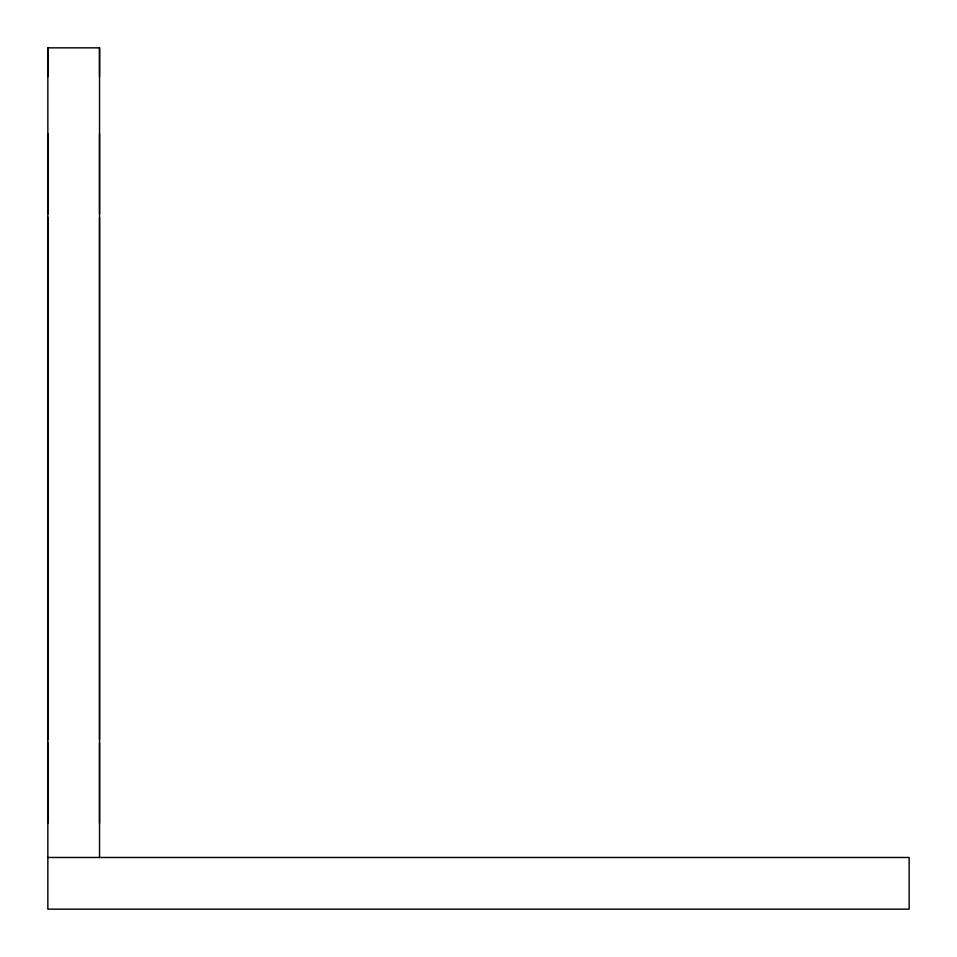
<?xml version="1.0" encoding="UTF-8"?>
<svg xmlns="http://www.w3.org/2000/svg" width="957" height="957" viewBox="0 0 957 957"><rect width="100%" height="100%" fill="white"/><g stroke="black" fill="none" stroke-linecap="round" stroke-linejoin="round"><path stroke-width="1.44" d="M47.85 823.211L47.85 742.823M47.85 739.761L47.85 217.239M47.85 214.177L47.85 133.789M47.85 76.56L47.85 47.85L99.54 47.85L99.54 857.472M99.528 823.211L99.528 742.823M99.528 739.761L99.528 217.239M99.528 214.177L99.528 133.789M99.528 76.56L99.528 47.85M47.85 857.472L909.15 857.472L909.15 909.15L47.85 909.15L47.862 47.85"/></g></svg>
